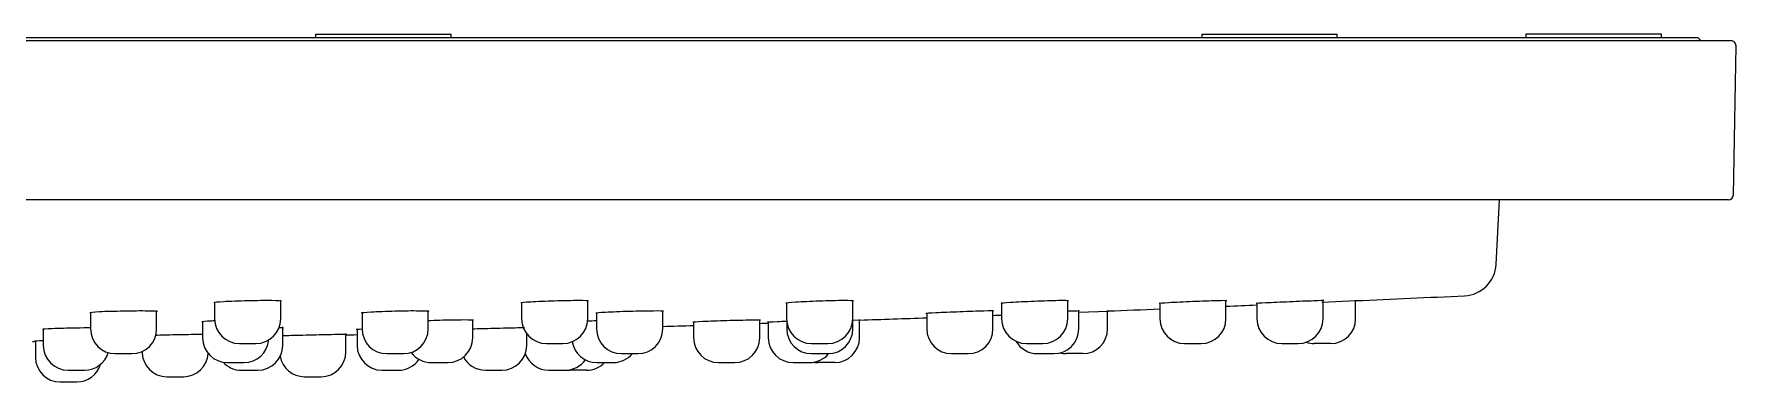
# Model space of a CAD drawing. Header units: millimetres. Extents: x -60 to 7633, y -2614 to 2146.
# Drawn here: x 4872.3 to 4975.2, y -834.2 to -813.2 of the extents above; entities that cross this region are included whole.
import ezdxf

# ---------------------------------------------------------------- set-up
doc = ezdxf.new("R2010")
doc.units = ezdxf.units.MM
doc.layers.get('0').update_dxf_attribs({"color": 250})

msp = doc.modelspace()

# ---------------------------------------------------------------- linework, layer by layer
at = {"linetype": 'Continuous'}
for p, q in [((4974.88, -813.64), (4665.49, -813.64)), ((4973.08, -813.64), (4667.28, -813.64)), ((4667.48, -813.44), (4972.88, -813.44)), ((4889.28, -813.24), (4897.48, -813.24)), ((4889.28, -813.24), (4889.28, -813.44)), ((4897.48, -813.44), (4897.48, -813.24)), ((4942.87, -813.24), (4951.07, -813.24)), ((4942.87, -813.24), (4942.87, -813.44)), ((4951.07, -813.44), (4951.07, -813.24)), ((4970.68, -813.24), (4962.48, -813.24)), ((4962.48, -813.24), (4962.48, -813.44)), ((4970.68, -813.44), (4970.68, -813.24)), ((4973.08, -813.64), (4972.88, -813.44)), ((4973.08, -813.64), (4973.08, -813.64)), ((4975.02, -822.95), (4975.18, -813.95)), ((4974.72, -823.24), (4665.65, -823.24)), ((4960.68, -827.13), (4960.88, -823.24)), ((4883.18, -829.44), (4883.18, -830.41)), ((4887.18, -830.41), (4887.18, -829.3)), ((4901.75, -829.46), (4901.75, -830.41)), ((4905.75, -830.41), (4905.75, -829.3)), ((4917.77, -829.47), (4917.77, -830.41)), ((4921.77, -830.41), (4921.77, -829.3)), ((4934.77, -830.41), (4934.77, -829.3)), ((4944.34, -830.41), (4944.34, -829.3)), ((4950.13, -829.41), (4952.23, -829.32)), ((4950.21, -830.41), (4950.21, -829.3)), ((4952.18, -830.41), (4952.18, -829.3)), ((4875.68, -830.05), (4875.68, -831.02)), ((4879.68, -831.02), (4879.68, -829.91)), ((4892.1, -830.06), (4892.1, -831.02)), ((4896.1, -831.02), (4896.1, -829.91)), ((4898.79, -831.56), (4898.79, -830.45)), ((4906.28, -830.08), (4906.28, -831.02)), ((4910.28, -831.02), (4910.28, -829.91)), ((4916.15, -831.56), (4916.15, -830.45)), ((4921.78, -831.02), (4921.78, -829.91)), ((4921.78, -830.51), (4922.23, -830.49)), ((4922.18, -831.56), (4922.18, -830.45)), ((4926.25, -830.09), (4926.25, -831.02)), ((4930.25, -831.02), (4930.25, -829.91)), ((4930.77, -829.48), (4930.77, -830.41)), ((4935.43, -830.01), (4937.23, -829.95)), ((4935.44, -831.02), (4935.44, -829.91)), ((4937.18, -831.02), (4937.18, -829.91)), ((4940.34, -829.49), (4940.34, -830.41)), ((4946.21, -829.49), (4946.21, -830.41)), ((4872.82, -831.05), (4872.82, -832.02)), ((4882.46, -830.6), (4882.46, -831.56)), ((4887.3, -832.02), (4887.3, -830.91)), ((4891.12, -832.41), (4891.12, -831.3)), ((4891.8, -831.07), (4891.8, -832.02)), ((4902.06, -832.02), (4902.06, -831.33)), ((4912.15, -830.62), (4912.15, -831.56)), ((4916.66, -830.63), (4916.66, -831.56)), ((4917.78, -830.56), (4917.78, -831.02)), ((4872.35, -831.76), (4872.35, -832.73)), ((4877.18, -832.52), (4878.18, -832.52)), ((4878.8, -832.39), (4878.8, -832.41)), ((4884.68, -831.91), (4885.68, -831.91)), ((4893.6, -832.52), (4894.6, -832.52)), ((4903.25, -831.91), (4904.25, -831.91)), ((4907.78, -832.52), (4908.78, -832.52)), ((4919.27, -831.91), (4920.27, -831.91)), ((4919.28, -832.52), (4920.28, -832.52)), ((4927.75, -832.52), (4928.75, -832.52)), ((4932.27, -831.91), (4933.27, -831.91)), ((4932.94, -832.52), (4933.94, -832.52)), ((4935.68, -832.52), (4934.68, -832.52)), ((4941.84, -831.91), (4942.84, -831.91)), ((4947.71, -831.91), (4948.71, -831.91)), ((4950.68, -831.91), (4949.68, -831.91)), ((4874.32, -833.52), (4875.32, -833.52)), ((4883.96, -833.06), (4884.96, -833.06)), ((4884.8, -833.52), (4885.8, -833.52)), ((4893.3, -833.52), (4894.3, -833.52)), ((4896.29, -833.06), (4897.29, -833.06)), ((4899.56, -833.52), (4900.56, -833.52)), ((4903.39, -833.52), (4904.39, -833.52)), ((4905.68, -833.52), (4904.68, -833.52)), ((4906.29, -833.06), (4907.29, -833.06)), ((4913.65, -833.06), (4914.65, -833.06)), ((4918.16, -833.06), (4919.16, -833.06)), ((4920.68, -833.06), (4919.68, -833.06)), ((4873.85, -834.23), (4874.85, -834.23)), ((4880.3, -833.91), (4881.3, -833.91)), ((4888.62, -833.91), (4889.62, -833.91))]:
    msp.add_line(p, q, dxfattribs=at)
for centre, radius, start, end in [((4974.88, -813.94), 0.3, 359, 90), ((4974.72, -822.94), 0.3, 270, 359), ((4958.68, -827.03), 2, 272.6478, 357), ((4820.18, 2167.77), 3000, 272.52234, 272.64782), ((4884.68, -830.41), 1.5, 180, 270), ((4885.68, -830.41), 1.5, 270, 0), ((4903.25, -830.41), 1.5, 180, 270), ((4904.25, -830.41), 1.5, 270, 0), ((4919.27, -830.41), 1.5, 180, 270), ((4920.27, -830.41), 1.5, 270, 0), ((4820.18, 2167.77), 3000, 271.94891, 272.02611), ((4820.18, 2167.77), 3000, 272.10255, 272.11246), ((4932.27, -830.41), 1.5, 180, 270), ((4933.27, -830.41), 1.5, 270, 0), ((4820.18, 2167.77), 3000, 272.23559, 272.2955), ((4941.84, -830.41), 1.5, 180, 270), ((4942.84, -830.41), 1.5, 270, 0), ((4820.18, 2167.77), 3000, 272.37196, 272.40761), ((4947.71, -830.41), 1.5, 180, 270), ((4948.71, -830.41), 1.5, 270, 0), ((4950.68, -830.41), 1.5, 270, 0), ((4877.18, -831.02), 1.5, 180, 270), ((4878.18, -831.02), 1.5, 270, 0), ((4820.18, 2167.77), 3000, 271.35491, 271.36782), ((4893.6, -831.02), 1.5, 180, 270), ((4894.6, -831.02), 1.5, 270, 0), ((4907.78, -831.02), 1.5, 180, 270), ((4908.78, -831.02), 1.5, 270, 0), ((4820.18, 2167.77), 3000, 271.72095, 271.75676), ((4820.18, 2167.77), 3000, 271.83319, 271.84296), ((4919.28, -831.02), 1.5, 180, 270), ((4920.28, -831.02), 1.5, 270, 0), ((4927.75, -831.02), 1.5, 180, 270), ((4928.75, -831.02), 1.5, 270, 0), ((4933.94, -831.02), 1.5, 270, 0), ((4935.68, -831.02), 1.5, 270, 0), ((4820.18, 2167.77), 3000, 270.99287, 270.99632), ((4874.32, -832.02), 1.5, 180, 270), ((4875.32, -832.02), 1.5, 270, 343.0792), ((4880.3, -832.41), 1.5, 180, 270), ((4881.3, -832.41), 1.5, 270, 356.1834), ((4883.96, -831.56), 1.5, 180, 270), ((4884.96, -831.56), 1.5, 270, 354.867), ((4885.8, -832.02), 1.5, 270, 0), ((4889.62, -832.41), 1.5, 270, 0), ((4893.3, -832.02), 1.5, 180, 270), ((4896.29, -831.56), 1.5, 216.1735, 270), ((4897.29, -831.56), 1.5, 270, 0), ((4900.56, -832.02), 1.5, 270, 0), ((4903.39, -832.02), 1.5, 199.1035, 270), ((4906.29, -831.56), 1.5, 189.2185, 270), ((4907.29, -831.56), 1.5, 270, 320.1145), ((4913.65, -831.56), 1.5, 180, 270), ((4914.65, -831.56), 1.5, 270, 0), ((4918.16, -831.56), 1.5, 180, 270), ((4919.16, -831.56), 1.5, 270, 320.1401), ((4920.68, -831.56), 1.5, 270, 0), ((4932.94, -831.02), 1.5, 209.893, 270), ((4934.68, -831.02), 1.5, 255.5795, 270), ((4949.68, -830.41), 1.5, 251.0346, 270), ((4873.85, -832.73), 1.5, 180, 270), ((4874.85, -832.73), 1.5, 270, 342.3603), ((4884.8, -832.02), 1.5, 222.4375, 270), ((4888.62, -832.41), 1.5, 190.4157, 270), ((4894.3, -832.02), 1.5, 270, 326.0654), ((4899.56, -832.02), 1.5, 207.9313, 270), ((4904.39, -832.02), 1.5, 270, 324.2691), ((4904.68, -832.02), 1.5, 264.427, 270), ((4905.68, -832.02), 1.5, 270, 316.2618), ((4919.68, -831.56), 1.5, 260.0334, 270)]:
    msp.add_arc(centre, radius, start, end, dxfattribs=at)
for points, knots in [([(4886.64, -829.32), (4886.25, -829.32), (4885.72, -829.32), (4884.65, -829.35), (4884.12, -829.37), (4883.36, -829.41), (4883.13, -829.43), (4883.13, -829.46), (4883.13, -829.46), (4883.13, -829.46)], [0, 0, 0, 0, 0.125, 0.125, 0.25, 0.25, 0.375, 0.375, 0.375526, 0.375526, 0.375526, 0.375526]), ([(4905.2, -829.32), (4904.81, -829.32), (4904.28, -829.33), (4903.21, -829.36), (4902.68, -829.38), (4901.92, -829.43), (4901.7, -829.45), (4901.7, -829.47), (4901.7, -829.47), (4901.7, -829.47)], [0, 0, 0, 0, 0.125, 0.125, 0.25, 0.25, 0.375, 0.375, 0.3752719, 0.3752719, 0.3752719, 0.3752719]), ([(4921.22, -829.32), (4920.83, -829.32), (4920.3, -829.34), (4919.23, -829.37), (4918.7, -829.4), (4917.94, -829.44), (4917.72, -829.46), (4917.72, -829.48)], [0, 0, 0, 0, 0.125, 0.125, 0.25, 0.25, 0.375, 0.375, 0.375, 0.375]), ([(4921.82, -829.34), (4921.82, -829.34), (4921.82, -829.34), (4921.82, -829.33), (4921.6, -829.32), (4921.22, -829.32)], [0.8748901, 0.8748901, 0.8748901, 0.8748901, 0.875, 0.875, 1, 1, 1, 1]), ([(4934.21, -829.32), (4933.83, -829.33), (4933.3, -829.35), (4932.23, -829.39), (4931.69, -829.41), (4930.94, -829.46), (4930.72, -829.48), (4930.72, -829.49)], [0, 0, 0, 0, 0.125, 0.125, 0.25, 0.25, 0.374744, 0.374744, 0.374744, 0.374744]), ([(4934.82, -829.33), (4934.82, -829.33), (4934.82, -829.33), (4934.82, -829.32), (4934.6, -829.32), (4934.21, -829.32)], [0.874612, 0.874612, 0.874612, 0.874612, 0.875, 0.875, 1, 1, 1, 1]), ([(4943.79, -829.33), (4943.4, -829.34), (4942.87, -829.36), (4941.8, -829.4), (4941.27, -829.43), (4940.51, -829.47), (4940.29, -829.49), (4940.29, -829.49)], [0, 0, 0, 0, 0.125, 0.125, 0.25, 0.25, 0.3744927, 0.3744927, 0.3744927, 0.3744927]), ([(4944.39, -829.33), (4944.39, -829.33), (4944.39, -829.33), (4944.39, -829.32), (4944.17, -829.32), (4943.79, -829.33)], [0.8743484, 0.8743484, 0.8743484, 0.8743484, 0.875, 0.875, 1, 1, 1, 1]), ([(4949.65, -829.34), (4949.26, -829.35), (4948.73, -829.37), (4947.66, -829.42), (4947.13, -829.44), (4946.38, -829.48), (4946.16, -829.49), (4946.16, -829.5)], [0, 0, 0, 0, 0.125, 0.125, 0.25, 0.25, 0.3742647, 0.3742647, 0.3742647, 0.3742647]), ([(4950.26, -829.32), (4950.26, -829.32), (4950.26, -829.32), (4950.26, -829.32), (4950.03, -829.32), (4949.65, -829.34)], [0.8741105, 0.8741105, 0.8741105, 0.8741105, 0.875, 0.875, 1, 1, 1, 1]), ([(4879.13, -829.95), (4878.75, -829.94), (4878.22, -829.95), (4877.15, -829.97), (4876.61, -829.98), (4875.85, -830.02), (4875.63, -830.05), (4875.63, -830.06), (4875.63, -830.06), (4875.63, -830.06)], [0, 0, 0, 0, 0.125, 0.125, 0.25, 0.25, 0.375, 0.375, 0.3750123, 0.3750123, 0.3750123, 0.3750123]), ([(4879.73, -829.98), (4879.73, -829.98), (4879.73, -829.98), (4879.73, -829.97), (4879.51, -829.95), (4879.13, -829.95)], [0.8749023, 0.8749023, 0.8749023, 0.8749023, 0.875, 0.875, 1, 1, 1, 1]), ([(4895.55, -829.95), (4895.17, -829.94), (4894.64, -829.95), (4893.57, -829.98), (4893.03, -830), (4892.28, -830.04), (4892.05, -830.06), (4892.05, -830.07), (4892.05, -830.07), (4892.05, -830.07)], [0, 0, 0, 0, 0.125, 0.125, 0.25, 0.25, 0.375, 0.375, 0.3750932, 0.3750932, 0.3750932, 0.3750932]), ([(4898.24, -830.49), (4897.86, -830.5), (4897.32, -830.5), (4896.55, -830.52), (4896.32, -830.53), (4896.1, -830.54)], [0, 0, 0, 0, 0.125, 0.125, 0.1800624, 0.1800624, 0.1800624, 0.1800624]), ([(4909.73, -829.95), (4909.34, -829.95), (4908.81, -829.96), (4907.74, -829.99), (4907.21, -830.01), (4906.45, -830.05), (4906.23, -830.07), (4906.23, -830.08), (4906.23, -830.08), (4906.23, -830.08)], [0, 0, 0, 0, 0.125, 0.125, 0.25, 0.25, 0.375, 0.375, 0.3751707, 0.3751707, 0.3751707, 0.3751707]), ([(4915.61, -830.5), (4915.23, -830.51), (4914.7, -830.52), (4913.63, -830.55), (4913.09, -830.57), (4912.33, -830.61), (4912.11, -830.62), (4912.1, -830.63), (4912.1, -830.63), (4912.1, -830.63)], [0, 0, 0, 0, 0.125, 0.125, 0.25, 0.25, 0.375, 0.375, 0.3758744, 0.3758744, 0.3758744, 0.3758744]), ([(4929.7, -829.95), (4929.32, -829.96), (4928.78, -829.98), (4927.71, -830.02), (4927.18, -830.04), (4926.42, -830.08), (4926.2, -830.09), (4926.2, -830.1), (4926.2, -830.1), (4926.2, -830.1)], [0, 0, 0, 0, 0.125, 0.125, 0.25, 0.25, 0.375, 0.375, 0.375316, 0.375316, 0.375316, 0.375316]), ([(4875.69, -830.97), (4875.42, -830.97), (4875.12, -830.97), (4874.29, -830.99), (4873.75, -831), (4872.99, -831.03), (4872.77, -831.05), (4872.77, -831.06), (4872.77, -831.06), (4872.77, -831.06)], [0.0549221, 0.0549221, 0.0549221, 0.0549221, 0.125, 0.125, 0.25, 0.25, 0.375, 0.375, 0.3751953, 0.3751953, 0.3751953, 0.3751953]), ([(4882.25, -831.37), (4881.87, -831.37), (4881.34, -831.38), (4880.37, -831.4), (4879.95, -831.41), (4879.6, -831.42)], [0, 0, 0, 0, 0.125, 0.125, 0.2253461, 0.2253461, 0.2253461, 0.2253461]), ([(4883.19, -830.55), (4883.13, -830.55), (4883.07, -830.55), (4882.63, -830.57), (4882.41, -830.59), (4882.41, -830.61)], [0.2314047, 0.2314047, 0.2314047, 0.2314047, 0.25, 0.25, 0.3749699, 0.3749699, 0.3749699, 0.3749699]), ([(4887.35, -830.98), (4887.35, -830.98), (4887.35, -830.98), (4887.35, -830.97), (4887.26, -830.97), (4887.09, -830.97)], [0.87493035, 0.87493035, 0.87493035, 0.87493035, 0.875, 0.875, 0.95604465, 0.95604465, 0.95604465, 0.95604465]), ([(4890.57, -831.37), (4890.19, -831.38), (4889.65, -831.39), (4888.58, -831.42), (4888.05, -831.43), (4887.51, -831.44), (4887.37, -831.45), (4887.27, -831.45)], [0, 0, 0, 0, 0.125, 0.125, 0.25, 0.25, 0.3037523, 0.3037523, 0.3037523, 0.3037523]), ([(4901.5, -830.97), (4901.12, -830.98), (4900.59, -830.99), (4899.59, -831.02), (4899.13, -831.03), (4898.77, -831.04)], [0, 0, 0, 0, 0.125, 0.125, 0.2325326, 0.2325326, 0.2325326, 0.2325326]), ([(4917.77, -830.58), (4917.57, -830.59), (4917.38, -830.59), (4916.84, -830.62), (4916.62, -830.63), (4916.61, -830.63), (4916.61, -830.63), (4916.61, -830.63)], [0.1983175, 0.1983175, 0.1983175, 0.1983175, 0.25, 0.25, 0.375, 0.375, 0.3761441, 0.3761441, 0.3761441, 0.3761441]), ([(4872.81, -831.75), (4872.49, -831.76), (4872.3, -831.76), (4872.3, -831.76), (4872.3, -831.76), (4872.3, -831.76)], [0.2605068, 0.2605068, 0.2605068, 0.2605068, 0.375, 0.375, 0.3753501, 0.3753501, 0.3753501, 0.3753501])]:
    msp.add_open_spline(points, degree=3, knots=knots, dxfattribs=at)
for points in [[(4887.23, -829.37), (4887.23, -829.35), (4887.02, -829.33), (4886.64, -829.32)], [(4905.8, -829.35), (4905.8, -829.34), (4905.58, -829.32), (4905.2, -829.32)], [(4896.15, -829.97), (4896.15, -829.96), (4895.94, -829.95), (4895.55, -829.95)], [(4898.84, -830.51), (4898.84, -830.5), (4898.62, -830.49), (4898.24, -830.49)], [(4910.33, -829.96), (4910.33, -829.95), (4910.11, -829.94), (4909.73, -829.95)], [(4916.2, -830.5), (4916.2, -830.49), (4915.99, -830.49), (4915.61, -830.5)], [(4930.3, -829.95), (4930.3, -829.94), (4930.08, -829.94), (4929.7, -829.95)], [(4934.89, -829.96), (4934.85, -829.96), (4934.82, -829.96), (4934.78, -829.96)], [(4935.49, -829.95), (4935.49, -829.94), (4935.27, -829.95), (4934.89, -829.96)], [(4882.47, -831.36), (4882.4, -831.36), (4882.33, -831.37), (4882.25, -831.37)], [(4891.17, -831.36), (4891.17, -831.36), (4890.95, -831.37), (4890.57, -831.37)], [(4892.09, -831.05), (4891.87, -831.06), (4891.74, -831.07), (4891.74, -831.07)], [(4901.92, -830.97), (4901.81, -830.97), (4901.68, -830.97), (4901.5, -830.97)], [(4906.28, -830.54), (4906.08, -830.55), (4905.89, -830.56), (4905.71, -830.56)]]:
    msp.add_open_spline(points, degree=3, dxfattribs=at)

doc.saveas('drawing.dxf')
